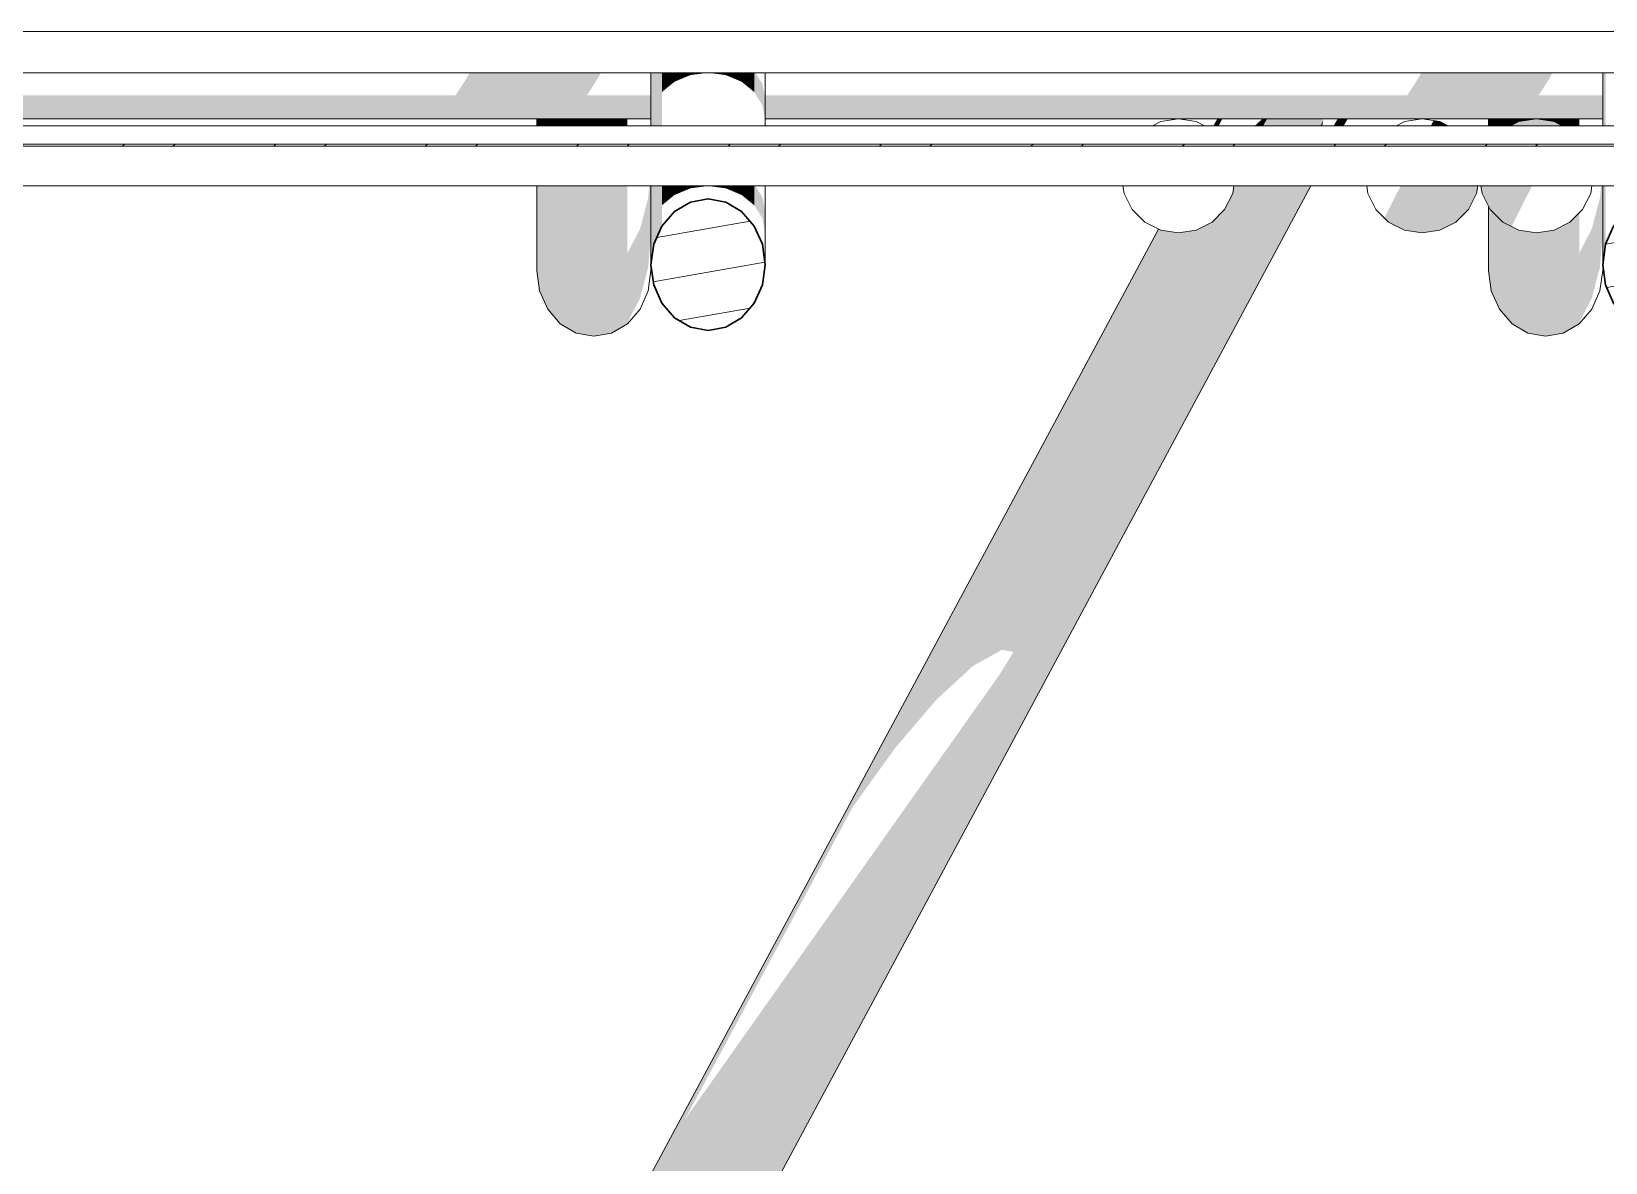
# Model space of a CAD drawing. Header units: millimetres. Extents: x -71878 to 121433, y -67383 to 83273.
# Drawn here: x 42079 to 43733, y -36480 to -35292 of the extents above; entities that cross this region are included whole.
import ezdxf

# ---------------------------------------------------------------- set-up
doc = ezdxf.new("R2010")
doc.units = ezdxf.units.MM
doc.header["$MEASUREMENT"] = 0
for name, color, linetype in [('COLUMNAS', 7, 'Continuous'), ('ENTIRADO', 7, 'Continuous'), ('Vigas', 7, 'Continuous')]:
    doc.layers.add(name, color=color, linetype=linetype)
for name, color, linetype, lineweight in [('COLUMNAS_Pluma_Nº__1', 7, 'Continuous', 0), ('ENTIRADO_Pluma_Nº__21', 7, 'Continuous', 5), ('Vigas_Pluma_Nº__21', 7, 'Continuous', 5), ('Vigas_Pluma_Nº__81', 7, 'Continuous', 30)]:
    doc.layers.add(name, color=color, linetype=linetype, lineweight=lineweight)
doc.layers.add('COLUMNAS_Pluma_Nº__3', color=7, linetype='Continuous', lineweight=0, true_color=0x646464)
doc.layers.add('Vigas_Pluma_Nº__3', color=7, linetype='Continuous', lineweight=0, true_color=0x646464)
pattern_1 = [(10, (0, 0), (-7.81417, 44.31635), [])]

# ---------------------------------------------------------------- blocks, each defined once
blk = doc.blocks.new('Elem Sección_30_2')
at = {"layer": 'Vigas_Pluma_Nº__21', "linetype": 'Continuous'}
for p, q in [((-29579.3, 5450.5), (-29587.9, 5446.1)), ((-29560.7, 5453.4), (-29579.3, 5450.5)), ((-29542.2, 5450.5), (-29560.7, 5453.4)), ((-29533.5, 5446.1), (-29542.2, 5450.5)), ((-29619, 5382.8), (-29617.8, 5374.9)), ((-29503.6, 5374.9), (-29502.4, 5382.8)), ((-29617.8, 5374.9), (-29609.3, 5358.1)), ((-29512.2, 5358.1), (-29503.6, 5374.9)), ((-29609.3, 5358.1), (-29596, 5344.9)), ((-29596, 5344.9), (-29579.3, 5336.3)), ((-29542.2, 5336.3), (-29525.4, 5344.9)), ((-29525.4, 5344.9), (-29512.2, 5358.1)), ((-29579.3, 5336.3), (-29560.7, 5333.4)), ((-29560.7, 5333.4), (-29542.2, 5336.3))]:
    blk.add_line(p, q, dxfattribs=at)
blk = doc.blocks.new('Elem Sección_33_2')
at = {"layer": 'Vigas_Pluma_Nº__3', "linetype": 'Continuous', "lineweight": 0, "true_color": 0x191919}
for points in [[(-30320.3, 5478.1), (-30182.3, 5478.1), (-30171.5, 5494.9), (-30309.4, 5494.9)], [(-30305.6, 5501.8), (-30309.4, 5494.9), (-30171.5, 5494.9), (-30167.6, 5501.8)], [(-29309.4, 5494.9), (-29320.3, 5478.1), (-29182.3, 5478.1), (-29171.5, 5494.9)], [(-29305.6, 5501.8), (-29309.4, 5494.9), (-29171.5, 5494.9), (-29167.6, 5501.8)], [(-30995, 5478.1), (-30995, 5464.9), (-30115, 5464.9), (-30115, 5478.1)], [(-29995, 5464.9), (-29115, 5464.9), (-29115, 5478.1), (-29995, 5478.1)], [(-30995, 5464.9), (-30995, 5456.3), (-30115, 5456.3), (-30115, 5464.9)], [(-29995, 5456.3), (-29115, 5456.3), (-29115, 5464.9), (-29995, 5464.9)], [(-30995, 5456.3), (-30995, 5453.4), (-30115, 5453.4), (-30115, 5456.3)], [(-29995, 5456.3), (-29995, 5453.4), (-29115, 5453.4), (-29115, 5456.3)]]:
    blk.add_hatch(color=250, dxfattribs=at).paths.add_polyline_path(points)
at = {"layer": 'Vigas_Pluma_Nº__21', "linetype": 'Continuous'}
for p, q in [((-30115, 5453.4), (-30995, 5453.4)), ((-29115, 5453.4), (-29995, 5453.4))]:
    blk.add_line(p, q, dxfattribs=at)
blk = doc.blocks.new('Elem Sección_45_2')
at = {"layer": 'COLUMNAS_Pluma_Nº__3', "linetype": 'Continuous', "lineweight": 0, "true_color": 0x191919}
for points in [[(-29523.4, 5446.1), (-29518.5, 5446.1), (-29514.6, 5453.4), (-29519.5, 5453.4)], [(-29472.5, 5453.4), (-29480.5, 5446.1), (-29471.7, 5446.1), (-29467.7, 5453.4)], [(-29471.7, 5446.1), (-29450.4, 5446.1), (-29446.5, 5453.4), (-29467.7, 5453.4)], [(-29450.4, 5446.1), (-29429.7, 5446.1), (-29425.8, 5453.4), (-29446.5, 5453.4)], [(-29425.8, 5453.4), (-29429.7, 5446.1), (-29411.5, 5446.1), (-29408.5, 5451.6), (-29408.9, 5453.4)], [(-29408.5, 5451.6), (-29411.5, 5446.1), (-29409.6, 5446.1)], [(-29396.5, 5448.1), (-29397.7, 5446.1), (-29397.6, 5446.1)], [(-29396.5, 5448.1), (-29397.6, 5446.1), (-29389.3, 5446.1), (-29385.4, 5453.4), (-29393.4, 5453.4)], [(-29389.3, 5446.1), (-29387.6, 5446.1), (-29383.6, 5453.4), (-29385.4, 5453.4)], [(-29796.1, 4802.3), (-30741.2, 3042), (-30582.3, 3299.3), (-29463.7, 5382.8), (-29484.4, 5382.8), (-29746.2, 4895.3), (-29734.1, 4893), (-29748.8, 4869.1)], [(-29463.7, 5382.8), (-30582.3, 3299.3), (-30430.9, 3547.4), (-29445.4, 5382.8)], [(-29445.4, 5382.8), (-30430.9, 3547.4), (-30301.7, 3762.2), (-29431.5, 5382.8)], [(-29431.5, 5382.8), (-30301.7, 3762.2), (-30207.3, 3922.5), (-29423.3, 5382.8)], [(-29423.3, 5382.8), (-30207.3, 3922.5), (-30185.4, 3961.9), (-30207.5, 3918.9), (-29421.5, 5382.8)], [(-29526.2, 5344.5), (-29776.5, 4878.4), (-29746.2, 4895.3), (-29484.4, 5382.8), (-29502.4, 5382.8), (-29503.6, 5374.9), (-29512.2, 5358.1), (-29525.4, 5344.9)], [(-29815.3, 4842.7), (-29776.5, 4878.4), (-29526.2, 5344.5), (-29542.2, 5336.3), (-29551, 5334.9)], [(-31018, 2653.3), (-29577.6, 5336.1), (-29579.3, 5336.3), (-29581.7, 5337.6), (-31016.3, 2665.5), (-31016, 2664.3)], [(-29902.8, 4730.3), (-29858.8, 4791.6), (-29567.4, 5334.5), (-29577.6, 5336.1)], [(-29567.4, 5334.5), (-29858.8, 4791.6), (-29815.3, 4842.7), (-29551, 5334.9), (-29560.7, 5333.4)], [(-29884.3, 4677.5), (-30891.9, 2800.9), (-30741.2, 3042), (-29796.1, 4802.3)], [(-29965.9, 4562.1), (-31019.7, 2599.4), (-30891.9, 2800.9), (-29884.3, 4677.5)], [(-31025.6, 2590.3), (-31019.7, 2599.4), (-29965.9, 4562.1), (-30033, 4467.2), (-31020.8, 2627.4), (-31020.8, 2625.1), (-31024.9, 2593)], [(-31017.9, 2650.1), (-31020.8, 2627.4), (-30033, 4467.2), (-30078.9, 4402.3), (-31018, 2653.3)]]:
    blk.add_hatch(color=250, dxfattribs=at).paths.add_polyline_path(points)
at = {"layer": 'COLUMNAS_Pluma_Nº__1', "linetype": 'Continuous'}
for p, q in [((-29523.4, 5446.1), (-29519.5, 5453.4)), ((-29387.6, 5446.1), (-29383.6, 5453.4)), ((-30958.6, 2520), (-29421.5, 5382.8)), ((-31016.3, 2665.5), (-29581.7, 5337.6))]:
    blk.add_line(p, q, dxfattribs=at)
blk = doc.blocks.new('Elem Sección_51_2')
at = {"layer": 'Vigas_Pluma_Nº__3', "linetype": 'Continuous', "lineweight": 0, "true_color": 0x191919}
for points in [[(-29211.8, 5446.1), (-29157.5, 5446.1), (-29166.1, 5450.5), (-29184.6, 5453.4), (-29203.2, 5450.5)], [(-29189.3, 5382.8), (-29242.9, 5382.8), (-29241.7, 5374.9), (-29233.2, 5358.1), (-29219.9, 5344.9), (-29210.8, 5340.2)]]:
    blk.add_hatch(color=250, dxfattribs=at).paths.add_polyline_path(points)
at = {"layer": 'Vigas_Pluma_Nº__21', "linetype": 'Continuous'}
for p, q in [((-29211.8, 5446.1), (-29203.2, 5450.5)), ((-29203.2, 5450.5), (-29184.6, 5453.4)), ((-29184.6, 5453.4), (-29166.1, 5450.5)), ((-29166.1, 5450.5), (-29157.5, 5446.1)), ((-29241.7, 5374.9), (-29242.9, 5382.8)), ((-29126.3, 5382.8), (-29127.6, 5374.9)), ((-29233.2, 5358.1), (-29241.7, 5374.9)), ((-29127.6, 5374.9), (-29136.1, 5358.1)), ((-29219.9, 5344.9), (-29233.2, 5358.1)), ((-29203.2, 5336.3), (-29219.9, 5344.9)), ((-29149.4, 5344.9), (-29166.1, 5336.3)), ((-29136.1, 5358.1), (-29149.4, 5344.9)), ((-29184.6, 5333.4), (-29203.2, 5336.3)), ((-29166.1, 5336.3), (-29184.6, 5333.4))]:
    blk.add_line(p, q, dxfattribs=at)
blk = doc.blocks.new('Elem Sección_52_2')
at = {"layer": 'Vigas_Pluma_Nº__3', "linetype": 'Continuous', "lineweight": 0, "true_color": 0x191919}
for points in [[(-29295.5, 5446.1), (-29277.5, 5446.1), (-29286.1, 5450.5), (-29292.7, 5451.5)], [(-29327.3, 5382.8), (-29344.3, 5349.2), (-29339.9, 5344.9), (-29323.2, 5336.3), (-29304.6, 5333.4), (-29286.1, 5336.3), (-29269.4, 5344.9), (-29256.1, 5358.1), (-29247.6, 5374.9), (-29246.3, 5382.8)]]:
    blk.add_hatch(color=250, dxfattribs=at).paths.add_polyline_path(points)
at = {"layer": 'Vigas_Pluma_Nº__21', "linetype": 'Continuous'}
for p, q in [((-29331.8, 5446.1), (-29323.2, 5450.5)), ((-29323.2, 5450.5), (-29304.6, 5453.4)), ((-29304.6, 5453.4), (-29286.1, 5450.5)), ((-29286.1, 5450.5), (-29277.5, 5446.1)), ((-29361.7, 5374.9), (-29362.9, 5382.8)), ((-29246.3, 5382.8), (-29247.6, 5374.9)), ((-29353.2, 5358.1), (-29361.7, 5374.9)), ((-29247.6, 5374.9), (-29256.1, 5358.1)), ((-29339.9, 5344.9), (-29353.2, 5358.1)), ((-29323.2, 5336.3), (-29339.9, 5344.9)), ((-29269.4, 5344.9), (-29286.1, 5336.3)), ((-29256.1, 5358.1), (-29269.4, 5344.9)), ((-29304.6, 5333.4), (-29323.2, 5336.3)), ((-29286.1, 5336.3), (-29304.6, 5333.4))]:
    blk.add_line(p, q, dxfattribs=at)
blk = doc.blocks.new('Elem Sección_137_2')
at = {"layer": 'Vigas', "linetype": 'Continuous', "lineweight": 0, "true_color": 0xffffff}
h = blk.add_hatch(dxfattribs=at)
h.set_pattern_fill('WOOD_0002', style=0, pattern_type=2)
h.set_pattern_definition(pattern_1)
h.paths.add_polyline_path([(-28995, 5300.1), (-28997.9, 5321.5), (-29006.4, 5340.7), (-29019.7, 5356), (-29036.4, 5365.8), (-29055, 5369.2), (-29073.5, 5365.8), (-29090.2, 5356), (-29103.5, 5340.7), (-29112, 5321.5), (-29115, 5300.1), (-29112, 5278.8), (-29103.5, 5259.5), (-29090.2, 5244.2), (-29073.5, 5234.4), (-29055, 5231), (-29036.4, 5234.4), (-29019.7, 5244.2), (-29006.4, 5259.5), (-28997.9, 5278.8)])
at = {"layer": 'Vigas_Pluma_Nº__3', "linetype": 'Continuous', "lineweight": 0, "true_color": 0x191919}
for points in [[(-29112, 5501.8), (-29115, 5501.8), (-29115, 5446.1), (-29112, 5446.1)], [(-29115, 5382.8), (-29115, 5300.1), (-29112, 5321.5), (-29112, 5382.8)]]:
    blk.add_hatch(color=250, dxfattribs=at).paths.add_polyline_path(points)
at = {"layer": 'Vigas_Pluma_Nº__21', "linetype": 'Continuous'}
for p, q in [((-29115, 5501.8), (-29115, 5446.1)), ((-29115, 5382.8), (-29115, 5300.1))]:
    blk.add_line(p, q, dxfattribs=at)
at = {"layer": 'Vigas_Pluma_Nº__81', "linetype": 'Continuous', "flags": 128}
blk.add_lwpolyline([(-29115, 5300.1), (-29112, 5278.8), (-29103.5, 5259.5), (-29090.2, 5244.2), (-29073.5, 5234.4), (-29055, 5231), (-29036.4, 5234.4), (-29019.7, 5244.2), (-29006.4, 5259.5), (-28997.9, 5278.8), (-28995, 5300.1), (-28997.9, 5321.5), (-29006.4, 5340.7), (-29019.7, 5356), (-29036.4, 5365.8), (-29055, 5369.2), (-29073.5, 5365.8), (-29090.2, 5356), (-29103.5, 5340.7), (-29112, 5321.5)], close=True, dxfattribs=at)
blk = doc.blocks.new('Elem Sección_138_2')
at = {"layer": 'Vigas', "linetype": 'Continuous', "lineweight": 0, "true_color": 0xffffff}
h = blk.add_hatch(dxfattribs=at)
h.set_pattern_fill('WOOD_0002', style=0, pattern_type=2)
h.set_pattern_definition(pattern_1)
h.paths.add_polyline_path([(-29995, 5300.1), (-29997.9, 5321.5), (-30006.4, 5340.7), (-30019.7, 5356), (-30036.4, 5365.8), (-30055, 5369.2), (-30073.5, 5365.8), (-30090.2, 5356), (-30103.5, 5340.7), (-30112, 5321.5), (-30115, 5300.1), (-30112, 5278.8), (-30103.5, 5259.5), (-30090.2, 5244.2), (-30073.5, 5234.4), (-30055, 5231), (-30036.4, 5234.4), (-30019.7, 5244.2), (-30006.4, 5259.5), (-29997.9, 5278.8)])
at = {"layer": 'Vigas_Pluma_Nº__3', "linetype": 'Continuous', "lineweight": 0, "true_color": 0x191919}
for points in [[(-30112, 5501.8), (-30115, 5501.8), (-30115, 5446.1), (-30112, 5446.1)], [(-30112, 5446.1), (-30103.5, 5446.1), (-30103.5, 5501.8), (-30112, 5501.8)], [(-30103.5, 5481.5), (-30090.2, 5492.4), (-30090.2, 5501.8), (-30103.5, 5501.8)], [(-30090.2, 5492.4), (-30073.5, 5499.4), (-30073.5, 5501.8), (-30090.2, 5501.8)], [(-30073.5, 5501.8), (-30073.5, 5499.4), (-30055, 5501.8)], [(-30055, 5501.8), (-30036.4, 5499.4), (-30036.4, 5501.8)], [(-30036.4, 5499.4), (-30019.7, 5492.4), (-30019.7, 5501.8), (-30036.4, 5501.8)], [(-30019.7, 5492.4), (-30006.4, 5481.5), (-30006.4, 5501.8), (-30019.7, 5501.8)], [(-30006.4, 5501.8), (-30006.4, 5481.5), (-29997.9, 5467.8), (-29997.9, 5490), (-30005.2, 5501.8)], [(-29997.9, 5467.8), (-29995, 5452.6), (-29995, 5474.8), (-29997.9, 5490)], [(-30115, 5382.8), (-30115, 5300.1), (-30112, 5321.5), (-30112, 5382.8)], [(-30112, 5382.8), (-30112, 5321.5), (-30103.5, 5340.7), (-30103.5, 5382.8)], [(-30103.5, 5362.5), (-30090.2, 5373.4), (-30090.2, 5382.8), (-30103.5, 5382.8)], [(-30090.2, 5382.8), (-30090.2, 5373.4), (-30073.5, 5380.4), (-30073.5, 5382.8)], [(-30073.5, 5380.4), (-30055, 5382.8), (-30073.5, 5382.8)], [(-30055, 5382.8), (-30036.4, 5380.4), (-30036.4, 5382.8)], [(-30036.4, 5382.8), (-30036.4, 5380.4), (-30019.7, 5373.4), (-30019.7, 5382.8)], [(-30019.7, 5382.8), (-30019.7, 5373.4), (-30006.4, 5362.5), (-30006.4, 5382.8)], [(-30006.4, 5382.8), (-30006.4, 5362.5), (-29997.9, 5348.8), (-29997.9, 5371), (-30005.2, 5382.8)], [(-29997.9, 5371), (-29997.9, 5348.8), (-29995, 5333.6), (-29995, 5355.8)]]:
    blk.add_hatch(color=250, dxfattribs=at).paths.add_polyline_path(points)
at = {"layer": 'Vigas_Pluma_Nº__21', "linetype": 'Continuous'}
for p, q in [((-30115, 5501.8), (-30115, 5446.1)), ((-29995, 5501.8), (-29995, 5446.1)), ((-30115, 5382.8), (-30115, 5300.1)), ((-29995, 5382.8), (-29995, 5300.1))]:
    blk.add_line(p, q, dxfattribs=at)
at = {"layer": 'Vigas_Pluma_Nº__81', "linetype": 'Continuous', "flags": 128}
blk.add_lwpolyline([(-30112, 5278.8), (-30103.5, 5259.5), (-30090.2, 5244.2), (-30073.5, 5234.4), (-30055, 5231), (-30036.4, 5234.4), (-30019.7, 5244.2), (-30006.4, 5259.5), (-29997.9, 5278.8), (-29995, 5300.1), (-29997.9, 5321.5), (-30006.4, 5340.7), (-30019.7, 5356), (-30036.4, 5365.8), (-30055, 5369.2), (-30073.5, 5365.8), (-30090.2, 5356), (-30103.5, 5340.7), (-30112, 5321.5), (-30115, 5300.1)], close=True, dxfattribs=at)
blk = doc.blocks.new('Elem Sección_155_2')
at = {"layer": 'Vigas_Pluma_Nº__3', "linetype": 'Continuous', "lineweight": 0, "true_color": 0x191919}
for points in [[(-29235, 5453.4), (-29235, 5446.1), (-29232, 5446.1), (-29232, 5453.4)], [(-29232, 5446.1), (-29223.5, 5446.1), (-29223.5, 5453.4), (-29232, 5453.4)], [(-29210.2, 5453.4), (-29223.5, 5453.4), (-29223.5, 5446.1), (-29211.8, 5446.1), (-29210.2, 5446.9)], [(-29210.2, 5446.9), (-29203.2, 5450.5), (-29193.5, 5452), (-29193.5, 5453.4), (-29210.2, 5453.4)], [(-29193.5, 5452), (-29184.6, 5453.4), (-29193.5, 5453.4)], [(-29175, 5453.4), (-29184.6, 5453.4), (-29175, 5451.9)], [(-29175, 5453.4), (-29175, 5451.9), (-29166.1, 5450.5), (-29157.5, 5446.1), (-29156.4, 5446.1), (-29156.4, 5453.4)], [(-29156.4, 5453.4), (-29156.4, 5446.1), (-29139.7, 5446.1), (-29139.7, 5453.4)], [(-29115, 5382.8), (-29116.8, 5382.8), (-29117.9, 5370.1), (-29117.9, 5297.2), (-29115, 5333)], [(-29235, 5361.6), (-29235, 5293.9), (-29232, 5272.5), (-29232, 5357), (-29233.2, 5358.1)], [(-29117.9, 5297.2), (-29117.9, 5370.1), (-29126.4, 5337.8), (-29126.4, 5264.9)], [(-29223.5, 5348.5), (-29232, 5357), (-29232, 5272.5), (-29223.5, 5253.3)], [(-29219.9, 5344.9), (-29223.5, 5348.5), (-29223.5, 5253.3), (-29210.2, 5238), (-29210.2, 5339.9)], [(-29156.4, 5341.3), (-29156.4, 5228.2), (-29139.7, 5238), (-29139.7, 5354.5), (-29149.4, 5344.9)], [(-29203.2, 5336.3), (-29210.2, 5339.9), (-29210.2, 5238), (-29193.5, 5228.2), (-29193.5, 5334.8)], [(-29184.6, 5333.4), (-29193.5, 5334.8), (-29193.5, 5228.2), (-29175, 5224.8), (-29175, 5334.9)], [(-29166.1, 5336.3), (-29175, 5334.9), (-29175, 5224.8), (-29156.4, 5228.2), (-29156.4, 5341.3)], [(-29126.4, 5337.8), (-29139.7, 5312.2), (-29139.7, 5239.2), (-29126.4, 5264.9)]]:
    blk.add_hatch(color=250, dxfattribs=at).paths.add_polyline_path(points)
at = {"layer": 'Vigas_Pluma_Nº__21', "linetype": 'Continuous'}
for p, q in [((-29235, 5446.1), (-29235, 5453.4)), ((-29235, 5293.9), (-29235, 5361.6)), ((-29235, 5293.9), (-29232, 5272.5)), ((-29117.9, 5272.5), (-29115, 5293.9)), ((-29115, 5293.9), (-29115, 5300.1)), ((-29232, 5272.5), (-29223.5, 5253.3)), ((-29126.4, 5253.3), (-29117.9, 5272.5)), ((-29223.5, 5253.3), (-29210.2, 5238)), ((-29139.7, 5238), (-29126.4, 5253.3)), ((-29210.2, 5238), (-29193.5, 5228.2)), ((-29193.5, 5228.2), (-29175, 5224.8)), ((-29175, 5224.8), (-29156.4, 5228.2)), ((-29156.4, 5228.2), (-29139.7, 5238))]:
    blk.add_line(p, q, dxfattribs=at)
blk = doc.blocks.new('Elem Sección_156_2')
at = {"layer": 'Vigas_Pluma_Nº__3', "linetype": 'Continuous', "lineweight": 0, "true_color": 0x191919}
for points in [[(-30235, 5453.4), (-30235, 5446.1), (-30232, 5446.1), (-30232, 5453.4)], [(-30223.5, 5453.4), (-30232, 5453.4), (-30232, 5446.1), (-30223.5, 5446.1)], [(-30223.5, 5453.4), (-30223.5, 5446.1), (-30210.2, 5446.1), (-30210.2, 5453.4)], [(-30210.2, 5446.1), (-30193.5, 5446.1), (-30193.5, 5453.4), (-30210.2, 5453.4)], [(-30193.5, 5453.4), (-30193.5, 5446.1), (-30175, 5446.1), (-30175, 5453.4)], [(-30175, 5453.4), (-30175, 5446.1), (-30156.4, 5446.1), (-30156.4, 5453.4)], [(-30156.4, 5453.4), (-30156.4, 5446.1), (-30139.7, 5446.1), (-30139.7, 5453.4)], [(-30235, 5382.8), (-30235, 5293.9), (-30232, 5272.5), (-30232, 5382.8)], [(-30232, 5272.5), (-30223.5, 5253.3), (-30223.5, 5382.8), (-30232, 5382.8)], [(-30223.5, 5382.8), (-30223.5, 5253.3), (-30210.2, 5238), (-30210.2, 5382.8)], [(-30210.2, 5382.8), (-30210.2, 5238), (-30193.5, 5228.2), (-30193.5, 5382.8)], [(-30193.5, 5382.8), (-30193.5, 5228.2), (-30175, 5224.8), (-30175, 5382.8)], [(-30175, 5382.8), (-30175, 5224.8), (-30156.4, 5228.2), (-30156.4, 5382.8)], [(-30156.4, 5382.8), (-30156.4, 5228.2), (-30139.7, 5238), (-30139.7, 5382.8)], [(-30115, 5382.8), (-30116.8, 5382.8), (-30117.9, 5370.1), (-30117.9, 5297.2), (-30115, 5333)], [(-30117.9, 5297.2), (-30117.9, 5370.1), (-30126.4, 5337.8), (-30126.4, 5264.9)], [(-30126.4, 5337.8), (-30139.7, 5312.2), (-30139.7, 5239.2), (-30126.4, 5264.9)]]:
    blk.add_hatch(color=250, dxfattribs=at).paths.add_polyline_path(points)
at = {"layer": 'Vigas_Pluma_Nº__21', "linetype": 'Continuous'}
for p, q in [((-30235, 5446.1), (-30235, 5453.4)), ((-30235, 5293.9), (-30235, 5382.8)), ((-30235, 5293.9), (-30232, 5272.5)), ((-30117.9, 5272.5), (-30115, 5293.9)), ((-30115, 5293.9), (-30115, 5300.1)), ((-30232, 5272.5), (-30223.5, 5253.3)), ((-30126.4, 5253.3), (-30117.9, 5272.5)), ((-30223.5, 5253.3), (-30210.2, 5238)), ((-30139.7, 5238), (-30126.4, 5253.3)), ((-30210.2, 5238), (-30193.5, 5228.2)), ((-30193.5, 5228.2), (-30175, 5224.8)), ((-30175, 5224.8), (-30156.4, 5228.2)), ((-30156.4, 5228.2), (-30139.7, 5238))]:
    blk.add_line(p, q, dxfattribs=at)
blk = doc.blocks.new('Elem Sección_183_2')
at = {"layer": 'ENTIRADO', "linetype": 'Continuous', "lineweight": 0, "true_color": 0xffffff}
h = blk.add_hatch(dxfattribs=at)
h.set_pattern_fill('STEEL_0002', style=0, pattern_type=2)
h.set_pattern_definition([(45, (0, 0), (-79.5495, 79.5495), []), (45, (-26.52, 26.52), (-79.5495, 79.5495), [])])
h.paths.add_polyline_path([(-24694.4, 5426.8), (-39955.5, 5426.8), (-39955.5, 5424.5), (-24694.4, 5424.5)])
at = {"layer": 'ENTIRADO_Pluma_Nº__21', "linetype": 'Continuous'}
for p, q in [((-24694.4, 5446.1), (-39955.5, 5446.1)), ((-24694.4, 5426.8), (-39955.5, 5426.8)), ((-24694.4, 5424.5), (-39955.5, 5424.5)), ((-24694.4, 5382.8), (-39955.5, 5382.8))]:
    blk.add_line(p, q, dxfattribs=at)
blk = doc.blocks.new('Elem Sección_197_2')
at = {"layer": 'ENTIRADO_Pluma_Nº__21', "linetype": 'Continuous'}
for p, q in [((-24647.3, 5545.2), (-40002.6, 5545.2)), ((-24647.3, 5501.8), (-40002.6, 5501.8))]:
    blk.add_line(p, q, dxfattribs=at)

msp = doc.modelspace()

# ---------------------------------------------------------------- block references
at = {"layer": 'COLUMNAS', "lineweight": 0}
msp.add_blockref('Elem Sección_45_2', (72845.285, -40836.883), dxfattribs=at)
at = {"layer": 'ENTIRADO', "lineweight": 0}
for name in ['Elem Sección_197_2', 'Elem Sección_183_2']:
    msp.add_blockref(name, (72845.285, -40836.883), dxfattribs=at)
at = {"layer": 'Vigas', "lineweight": 0}
for name in ['Elem Sección_156_2', 'Elem Sección_138_2', 'Elem Sección_155_2', 'Elem Sección_137_2', 'Elem Sección_33_2', 'Elem Sección_30_2', 'Elem Sección_52_2', 'Elem Sección_51_2']:
    msp.add_blockref(name, (72845.285, -40836.883), dxfattribs=at)

doc.saveas('drawing.dxf')
